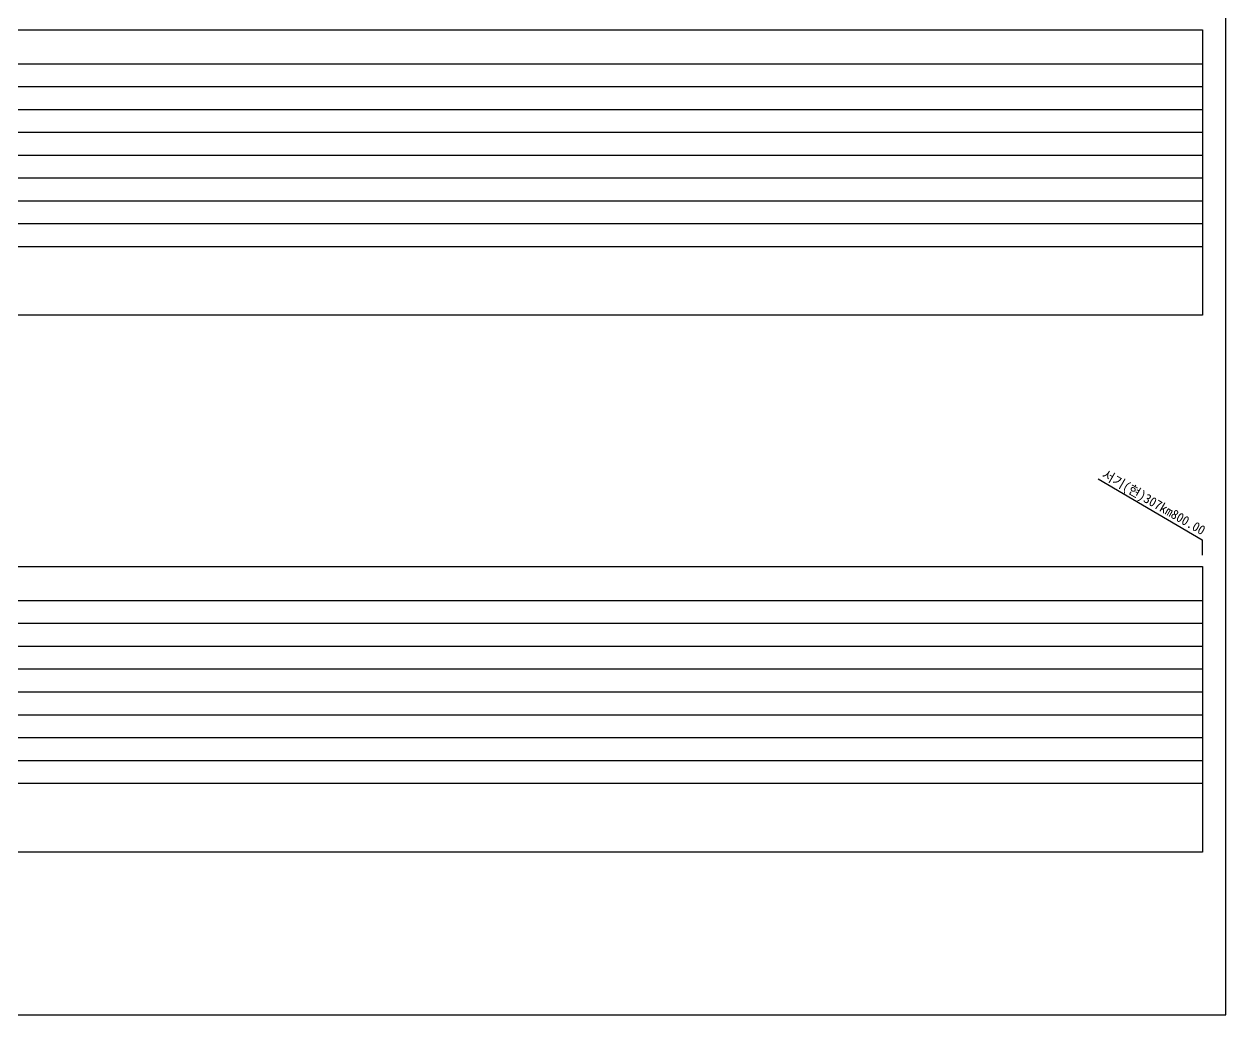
# Model space of a CAD drawing. Header units: millimetres. Extents: x 10470 to 11266, y 1103 to 1807.
# Drawn here: x 10950.1 to 11265.9, y 1103.1 to 1363.4 of the extents above; entities that cross this region are included whole.
import ezdxf
from ezdxf.enums import TextEntityAlignment as Align

# ---------------------------------------------------------------- set-up
doc = ezdxf.new("R2010")
doc.units = ezdxf.units.MM
doc.header["$LTSCALE"] = 10
doc.header["$MEASUREMENT"] = 0
for name, color, linetype in [('TT-TABL-LIN1', 4, 'Continuous'), ('TT-TABL-LIN2', 1, 'Continuous'), ('TZ-LEAL', 1, 'Continuous'), ('TZ-LEAT', 3, 'Continuous')]:
    doc.layers.add(name, color=color, linetype=linetype)
doc.layers.add('TX-PAPR', color=2, linetype='Continuous', plot=False)
doc.styles.get("Standard").update_dxf_attribs({"font": 'GulimChe.ttf'})

# ---------------------------------------------------------------- blocks, each defined once
blk = doc.blocks.new('JD-경부고속하선표_190503')
at = {"layer": 'TT-TABL-LIN1'}
blk.add_lwpolyline([(2, 114), (785.58, 114), (785.58, 39), (2, 39)], close=True, dxfattribs=at)
at = {"layer": 'TT-TABL-LIN2'}
for points in [[(785.58, 105), (9.33, 105)], [(785.58, 99), (9.33, 99)], [(785.58, 93), (9.33, 93)], [(785.58, 87), (9.33, 87)], [(785.58, 81), (38.33, 81)], [(785.58, 75), (9.33, 75)], [(785.58, 69), (9.33, 69)], [(785.58, 63), (9.33, 63)], [(785.58, 57), (9.33, 57)]]:
    blk.add_lwpolyline(points, dxfattribs=at)
blk = doc.blocks.new('JD-경부고속상선표_190503')
at = {"layer": 'TT-TABL-LIN1'}
blk.add_lwpolyline([(2, 114), (785.58, 114), (785.58, 39), (2, 39)], close=True, dxfattribs=at)
at = {"layer": 'TT-TABL-LIN2'}
for points in [[(785.58, 105), (9.33, 105)], [(785.58, 99), (9.33, 99)], [(785.58, 93), (9.33, 93)], [(785.58, 87), (9.33, 87)], [(785.58, 81), (38.33, 81)], [(785.58, 75), (9.33, 75)], [(785.58, 69), (9.33, 69)], [(785.58, 63), (9.33, 63)], [(785.58, 57), (9.33, 57)]]:
    blk.add_lwpolyline(points, dxfattribs=at)

msp = doc.modelspace()

# ---------------------------------------------------------------- linework, layer by layer
at = {"layer": 'TX-PAPR'}
msp.add_lwpolyline([(10469.89, 1103.05), (11265.89, 1103.05), (11265.89, 1619.05), (10469.89, 1619.05)], close=True, dxfattribs=at)
at = {"layer": 'TZ-LEAL'}
msp.add_lwpolyline([(11232.3, 1243.87), (11259.68, 1227.85), (11259.68, 1223.85)], dxfattribs=at)

# ---------------------------------------------------------------- block references
at = {"layer": 'TT-TABL-LIN2'}
for name, p in [('JD-경부고속하선표_190503', (10474.11, 1247.87)), ('JD-경부고속상선표_190503', (10474.11, 1106.85))]:
    msp.add_blockref(name, p, dxfattribs=at)

# ---------------------------------------------------------------- texts
at = {"layer": 'TZ-LEAT'}
msp.add_text('서기(현)307㎞800.00', height=2.5, rotation=330, dxfattribs=at).set_placement((11246.29, 1236.67), align=Align.CENTER)

doc.saveas('drawing.dxf')
